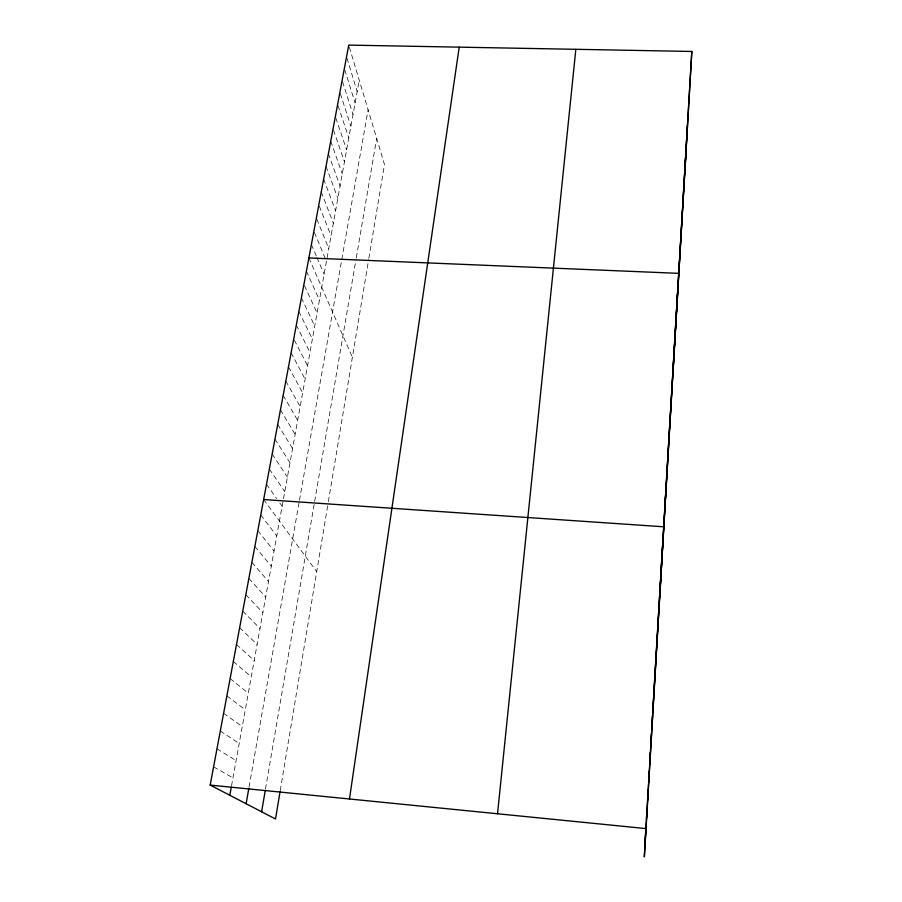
<?xml version="1.0" encoding="UTF-8"?>
<svg xmlns="http://www.w3.org/2000/svg" width="902" height="902" viewBox="0 0 902 902"><rect width="100%" height="100%" fill="white"/><g stroke="black" fill="none" stroke-linecap="round" stroke-linejoin="round"><path stroke-width="0.68" stroke-dasharray="4.51 3.38" d="M280.251 790.513L327.719 505.481M328.362 501.602L368.659 259.596M368.862 258.344L384.489 164.502L348.736 45.1M265.515 788.946L314.426 502.752M314.651 501.399L356.065 259.066M356.29 257.758L376.675 138.423M249.076 786.961L299.25 501.535M299.475 500.249L368.106 109.796M231.521 785.89L359.233 80.154M213.582 766.858L232.975 777.84M216.965 748.829L236.099 760.566M220.302 730.981L239.188 743.473M223.606 713.324L242.255 726.55M226.887 695.848L245.288 709.795M230.123 678.552L248.287 693.21M233.325 661.437L251.263 676.782M236.493 644.502L254.206 660.512M239.639 627.736L257.115 644.411M242.739 611.139L260.001 628.457M245.818 594.711L262.865 612.661M248.862 578.441L265.695 597.023M251.883 562.352L268.503 581.531M254.86 546.409L271.276 566.185M257.825 530.624L274.028 550.987M260.746 514.997L276.756 535.923M263.643 499.528L316.703 571.631M266.507 484.205L276.666 498.524M279.778 502.933L282.123 506.236M269.348 469.04L284.773 491.601M272.167 454.01L287.4 477.102M274.952 439.127L290.004 462.726M277.715 424.391L292.575 448.497M280.443 409.79L295.123 434.381M283.149 395.335L297.66 420.411M285.833 381.016L300.163 406.554M288.493 366.821L302.644 392.832M291.12 352.772L305.113 379.223M294.356 340.065L307.548 365.75M296.318 325.047L309.972 352.389M298.878 311.382L312.363 339.141M301.403 297.84L314.742 326.017M304.493 285.663L317.098 313.005M306.409 271.119L319.432 300.107M308.879 257.949L352.389 357.305M311.393 244.498L316.365 256.145M316.918 257.442L324.1 274.264M314.415 232.423L326.445 261.321M316.884 219.242L328.768 248.501M319.319 206.175L331.068 235.783M321.236 191.923L333.345 223.189M323.649 179.07L335.612 210.696M326.028 166.34L337.844 198.316M328.396 153.723L340.077 186.037M330.73 141.231L342.275 173.86M333.514 130.159L344.451 161.796M335.803 117.88L346.616 149.833M338.058 105.669L348.77 137.972M340.313 93.616L350.901 126.212M342.546 81.676L353.009 114.554M344.767 69.826L355.095 102.997M346.954 58.089L357.169 91.53"/><path stroke-width="1.35" d="M646.463 818.666L646.959 809.229M647.546 800.412L648.098 790.107M648.617 782.338L649.214 771.199M649.677 764.468L650.319 752.493M650.725 746.766L651.413 733.991M651.763 729.256L652.496 715.692M652.789 711.926L653.567 697.596M653.803 694.777L654.626 679.691M654.807 677.797L655.675 661.978M655.799 660.997L656.724 644.445M656.78 644.355L658.764 609.944M658.719 611.579L661.741 559.533M661.561 563.626L662.722 543.072M659.689 597.541L665.586 494.702M665.214 501.85L670.163 417.265M669.6 427.909L677.876 287.129M672.903 374.026L687.425 125.806M684.742 173.894L691.823 51.459L348.736 45.1L210.177 785.09L275.516 818.993L280.037 791.798M645.009 844.204L691.823 51.459M686.287 147.24L644.344 856.9L645.821 828.566L210.177 785.09M497.532 813.762L575.837 49.306M349.48 798.992L459.219 47.152M261.614 811.789L265.289 790.276M246.122 803.75L248.851 788.247M229.818 795.282L231.273 787.232M308.879 257.949L678.687 273.351M263.643 499.528L663.68 526.791"/></g></svg>
